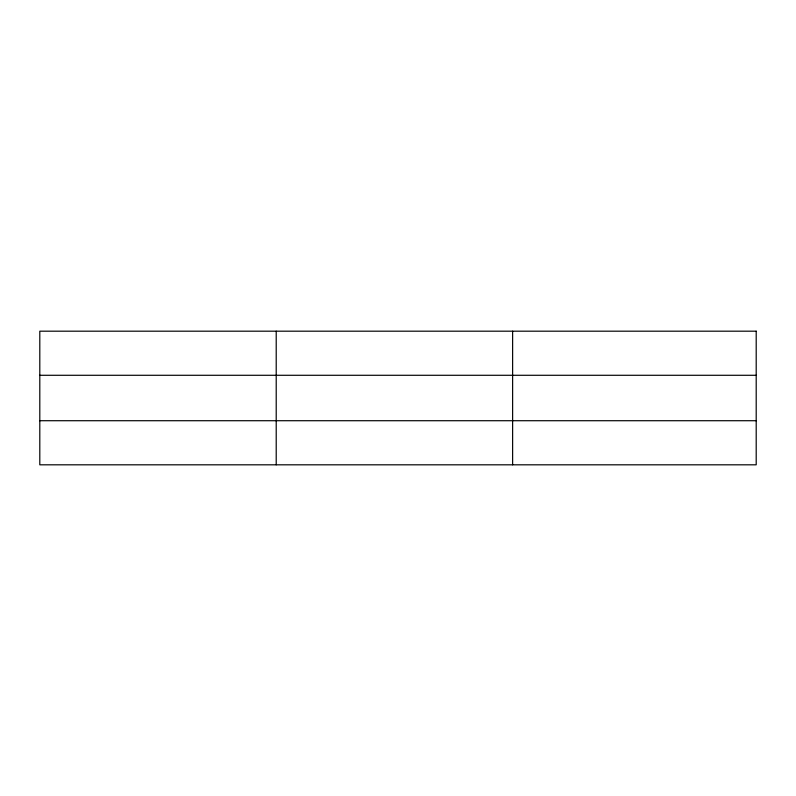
<?xml version="1.0" encoding="UTF-8"?>
<svg xmlns="http://www.w3.org/2000/svg" width="796" height="796" viewBox="0 0 796 796"><rect width="100%" height="100%" fill="white"/><g stroke="black" fill="none" stroke-linecap="round" stroke-linejoin="round"><path stroke-width="1.19" d="M276.212 331.186L276.212 464.814M512.624 331.186L512.624 464.814M39.8 375.284L756.2 375.284M39.8 420.716L756.2 420.716M756.2 331.186L756.2 464.814L39.8 464.814L39.8 331.186L756.2 331.186"/></g></svg>
